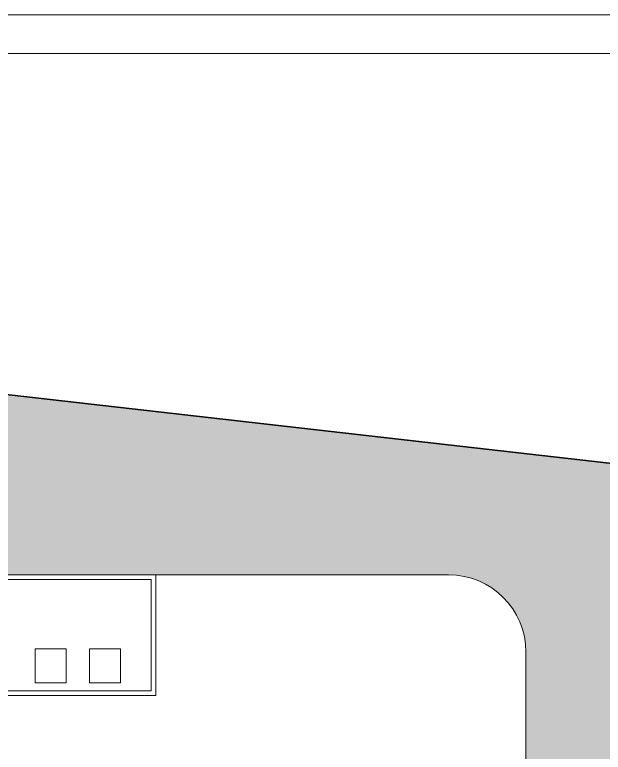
# Model space of a CAD drawing. Extents: x 1590275 to 3180776, y 5018154 to 10036737.
# Drawn here: x 1590450.39 to 1590488.43, y 5018402.97 to 5018450.68 of the extents above; entities that cross this region are included whole.
import ezdxf

# ---------------------------------------------------------------- set-up
doc = ezdxf.new("R2010")
doc.units = 0
doc.header["$LTSCALE"] = 5
doc.header["$MEASUREMENT"] = 0
for name, color, linetype, lineweight in [('Confine', 1, 'Continuous', 30), ('Locali accessori', 7, 'Continuous', 15), ('Muratura', 7, 'Continuous', 15), ('Siepe', 104, 'Continuous', 15), ('Verde', 3, 'Continuous', 15), ('Viabilità', 251, 'Continuous', 15)]:
    doc.layers.add(name, color=color, linetype=linetype, lineweight=lineweight)

msp = doc.modelspace()

# ---------------------------------------------------------------- hatches: boundary and pattern name
at = {"layer": 'Siepe'}
h = msp.add_hatch(dxfattribs=at)
h.set_pattern_fill('AR-CONC', color=256, scale=0.05)
h.set_pattern_definition([(50, (0, 0), (0.3586300913, -0.031376067491), [0.0375, -0.4125]), (355, (0, 0), (-0.069375666807, 0.37609606685), [0.03, -0.33]), (100.45144446, (0.0299, -0.0026), (0.289254423364, 0.344719995484), [0.031870096, -0.350571056]), (46.1842, (0, 0.1), (0.533620665336, -0.082759640397), [0.05625, -0.61875]), (96.63563549, (0.04447, 0.0931), (0.467330972837, 0.487059300387), [0.047805171, -0.52585688]), (351.18416399, (0, 0.1), (0.46733097253, 0.487059300135), [0.045, -0.4950000005]), (21, (0.05, 0.075), (0.29845352606, -0.201309445333), [0.0375, -0.4125]), (326, (0.05, 0.075), (0.12165766596, 0.362575022523), [0.03, -0.33]), (71.45144474, (0.07487, 0.05822), (0.420111188365, 0.161265576403), [0.031870095, -0.350571056]), (37.5, (0, 0), (0.0060799276586, 0.1664469269157), [0, -0.326, 0, -0.335, 0, -0.33125]), (7.5, (0, 0), (0.131534768721, 0.197205855941), [0, -0.191, 0, -0.3185, 0, -0.12625]), (327.5, (-0.1115, 0), (0.2669112180862, -0.0112774358672), [0, -0.125, 0, -0.39, 0, -0.5175]), (317.5, (-0.1615, 0), (0.291593084671, 0.050052491166), [0, -0.1625, 0, -0.259, 0, -0.3675])])
h.paths.add_polyline_path([(1590297.273, 5018441.256), (1590585.059, 5018408.523), (1590585.307, 5018410.709), (1590295.275, 5018443.697), (1590279.553, 5018261.699), (1590281.745, 5018261.51)])
at = {"layer": 'Verde', "transparency": 33554457}
h = msp.add_hatch(color=256, dxfattribs=at)
h.dxf.hatch_style = 1
h.paths.add_polyline_path([(1590297.273, 5018441.256), (1590281.745, 5018261.51), (1590279.553, 5018261.699), (1590279.357, 5018259.429), (1590318.186, 5018269.016), (1590315.616, 5018269.016, -0.414214), (1590315.116, 5018269.516), (1590315.116, 5018304.661, 0.414214), (1590314.616, 5018305.161), (1590311.616, 5018305.161, -0.414214), (1590311.116, 5018305.661), (1590311.116, 5018325.661, -0.414214), (1590311.616, 5018326.161), (1590312.616, 5018326.161, 0.414214), (1590313.116, 5018326.661), (1590313.116, 5018344.461, -0.414214), (1590313.616, 5018344.961), (1590329.678, 5018344.961, 0.414214), (1590330.178, 5018345.461), (1590330.178, 5018368.58, 0.479067), (1590329.532, 5018368.895, -2.408224), (1590332.348, 5018392.112, 0.342072), (1590332.917, 5018391.995), (1590337.272, 5018393.905, 0.401005), (1590337.536, 5018394.548, -2.497845), (1590358.234, 5018385.017, 0.320636), (1590357.896, 5018384.543), (1590357.899, 5018379.227, 0.264093), (1590358.151, 5018378.877, -0.226909), (1590368.368, 5018368.954, 0.405879), (1590368.992, 5018368.667), (1590374.529, 5018370.534, 0.321887), (1590374.838, 5018370.997), (1590374.838, 5018394.31, -0.414214), (1590375.338, 5018394.81), (1590382.362, 5018394.81, 0.414214), (1590382.862, 5018395.31), (1590382.862, 5018403.51, -0.414214), (1590383.362, 5018404.01), (1590431.914, 5018404.01, 0.414214), (1590432.414, 5018404.51), (1590432.414, 5018406.656), (1590432.414, 5018414.456), (1590459.514, 5018414.456), (1590478.433, 5018414.456, -0.414214), (1590483.433, 5018409.456), (1590483.433, 5018394.985, 0.414214), (1590488.433, 5018389.985), (1590556.42, 5018389.985, -0.414214), (1590561.42, 5018384.985), (1590561.42, 5018379.985), (1590561.42, 5018376.235), (1590561.42, 5018338.742, 0.414214), (1590566.42, 5018333.742), (1590581.039, 5018333.742), (1590585.866, 5018401.386), (1590588.061, 5018401.229), (1590588.709, 5018410.322), (1590585.307, 5018410.709), (1590585.059, 5018408.523)])
h.paths.add_polyline_path([(1590445.004, 5018416.976, -0.414214), (1590445.404, 5018417.376), (1590446.524, 5018417.376, -0.414214), (1590446.924, 5018416.976), (1590446.924, 5018415.856, -0.414214), (1590446.524, 5018415.456), (1590445.404, 5018415.456, -0.414214), (1590445.004, 5018415.856)], flags=16)
h.paths.add_polyline_path([(1590335.651, 5018395.312), (1590335.651, 5018394.192, -0.414214), (1590335.251, 5018393.792), (1590334.131, 5018393.792, -0.414214), (1590333.731, 5018394.192), (1590333.731, 5018395.312, -0.414214), (1590334.131, 5018395.712), (1590335.251, 5018395.712, -0.414214)], flags=16)
h.paths.add_polyline_path([(1590301.864, 5018382.47), (1590301.864, 5018381.35, -0.414214), (1590301.464, 5018380.95), (1590300.344, 5018380.95, -0.414214), (1590299.944, 5018381.35), (1590299.944, 5018382.47, -0.414214), (1590300.344, 5018382.87), (1590301.464, 5018382.87, -0.414214)], flags=16)
h.paths.add_polyline_path([(1590312.116, 5018341.871), (1590312.116, 5018340.751, -0.414214), (1590311.716, 5018340.351), (1590310.596, 5018340.351, -0.414214), (1590310.196, 5018340.751), (1590310.196, 5018341.871, -0.414214), (1590310.596, 5018342.271), (1590311.716, 5018342.271, -0.414214)], flags=16)
h.paths.add_polyline_path([(1590312.076, 5018332.401), (1590312.076, 5018331.281, -0.414214), (1590311.676, 5018330.881), (1590310.556, 5018330.881, -0.414214), (1590310.156, 5018331.281), (1590310.156, 5018332.401, -0.414214), (1590310.556, 5018332.801), (1590311.676, 5018332.801, -0.414214)], flags=16)
h.paths.add_polyline_path([(1590313.716, 5018284.776, -0.414214), (1590314.116, 5018284.376), (1590314.116, 5018283.256, -0.414214), (1590313.716, 5018282.856), (1590312.596, 5018282.856, -0.414214), (1590312.196, 5018283.256), (1590312.196, 5018284.376, -0.414214), (1590312.596, 5018284.776)], flags=16)
h.paths.add_polyline_path([(1590305.949, 5018340.786), (1590308.283, 5018340.786), (1590308.283, 5018341.836), (1590305.949, 5018341.836)], flags=24)
h.paths.add_polyline_path([(1590305.716, 5018331.386), (1590308.516, 5018331.386), (1590308.516, 5018332.436), (1590305.716, 5018332.436)], flags=24)
h.paths.add_polyline_path([(1590305.833, 5018312.636), (1590308.399, 5018312.636), (1590308.399, 5018313.686), (1590305.833, 5018313.686)], flags=24)
h.paths.add_polyline_path([(1590564.448, 5018380.071), (1590566.781, 5018380.071), (1590566.781, 5018381.121), (1590564.448, 5018381.121)], flags=24)
h.paths.add_polyline_path([(1590564.409, 5018377.59), (1590566.743, 5018377.59), (1590566.743, 5018378.64), (1590564.409, 5018378.64)], flags=24)
h.paths.add_polyline_path([(1590564.437, 5018375.278), (1590566.771, 5018375.278), (1590566.771, 5018376.328), (1590564.437, 5018376.328)], flags=24)
h.paths.add_polyline_path([(1590306.008, 5018297.091), (1590308.224, 5018297.091), (1590308.224, 5018298.141), (1590306.008, 5018298.141)], flags=24)
h.paths.add_polyline_path([(1590305.658, 5018283.291), (1590308.574, 5018283.291), (1590308.574, 5018284.341), (1590305.658, 5018284.341)], flags=24)
h.paths.add_polyline_path([(1590312.424, 5018283.215), (1590313.89, 5018283.218), (1590313.888, 5018284.418), (1590312.422, 5018284.415)], flags=8)
h.paths.add_polyline_path([(1590310.424, 5018331.24), (1590311.89, 5018331.242), (1590311.888, 5018332.442), (1590310.422, 5018332.44)], flags=8)
h.paths.add_polyline_path([(1590310.424, 5018340.71), (1590311.89, 5018340.713), (1590311.888, 5018341.913), (1590310.422, 5018341.91)], flags=8)
h.paths.add_polyline_path([(1590333.959, 5018394.151), (1590335.425, 5018394.153), (1590335.423, 5018395.353), (1590333.956, 5018395.351)], flags=8)
h.paths.add_polyline_path([(1590300.305, 5018381.309), (1590301.505, 5018381.311), (1590301.503, 5018382.511), (1590300.303, 5018382.509)], flags=8)
h.paths.add_polyline_path([(1590445.298, 5018415.815), (1590446.632, 5018415.817), (1590446.63, 5018417.017), (1590445.296, 5018417.015)], flags=8)

# ---------------------------------------------------------------- linework, layer by layer
at = {"layer": 'Confine'}
for p, q in [((1590295.275, 5018443.697), (1590588.709, 5018410.322)), ((1590588.709, 5018410.322), (1590295.275, 5018443.697))]:
    msp.add_line(p, q, dxfattribs=at)
at = {"layer": 'Locali accessori'}
for points in [[(1590274.522, 5018450.684), (1590274.522, 5018153.684), (1590695.022, 5018153.684), (1590695.022, 5018450.684)], [(1590277.022, 5018448.184), (1590277.022, 5018156.184), (1590692.522, 5018156.184), (1590692.522, 5018448.184)]]:
    msp.add_lwpolyline(points, close=True, dxfattribs=at)
at = {"layer": 'Locali accessori', "linetype": 'Continuous'}
for points in [[(1590451.714, 5018407.456), (1590453.714, 5018407.456), (1590453.714, 5018409.656), (1590451.714, 5018409.656)], [(1590455.214, 5018407.456), (1590457.214, 5018407.456), (1590457.214, 5018409.656), (1590455.214, 5018409.656)]]:
    msp.add_lwpolyline(points, close=True, dxfattribs=at)
at = {"layer": 'Muratura', "linetype": 'Continuous'}
for points in [[(1590432.414, 5018414.456), (1590432.414, 5018406.656), (1590459.514, 5018406.656), (1590459.514, 5018414.456)], [(1590432.714, 5018414.156), (1590432.714, 5018406.956), (1590459.214, 5018406.956), (1590459.214, 5018414.156)]]:
    msp.add_lwpolyline(points, close=True, dxfattribs=at)
at = {"layer": 'Viabilità'}
for p, q in [((1590478.433, 5018414.456), (1590459.514, 5018414.456)), ((1590483.433, 5018394.985), (1590483.433, 5018409.456))]:
    msp.add_line(p, q, dxfattribs=at)
msp.add_arc((1590478.433, 5018409.456), 5, 0, 90, dxfattribs=at)

doc.saveas('drawing.dxf')
